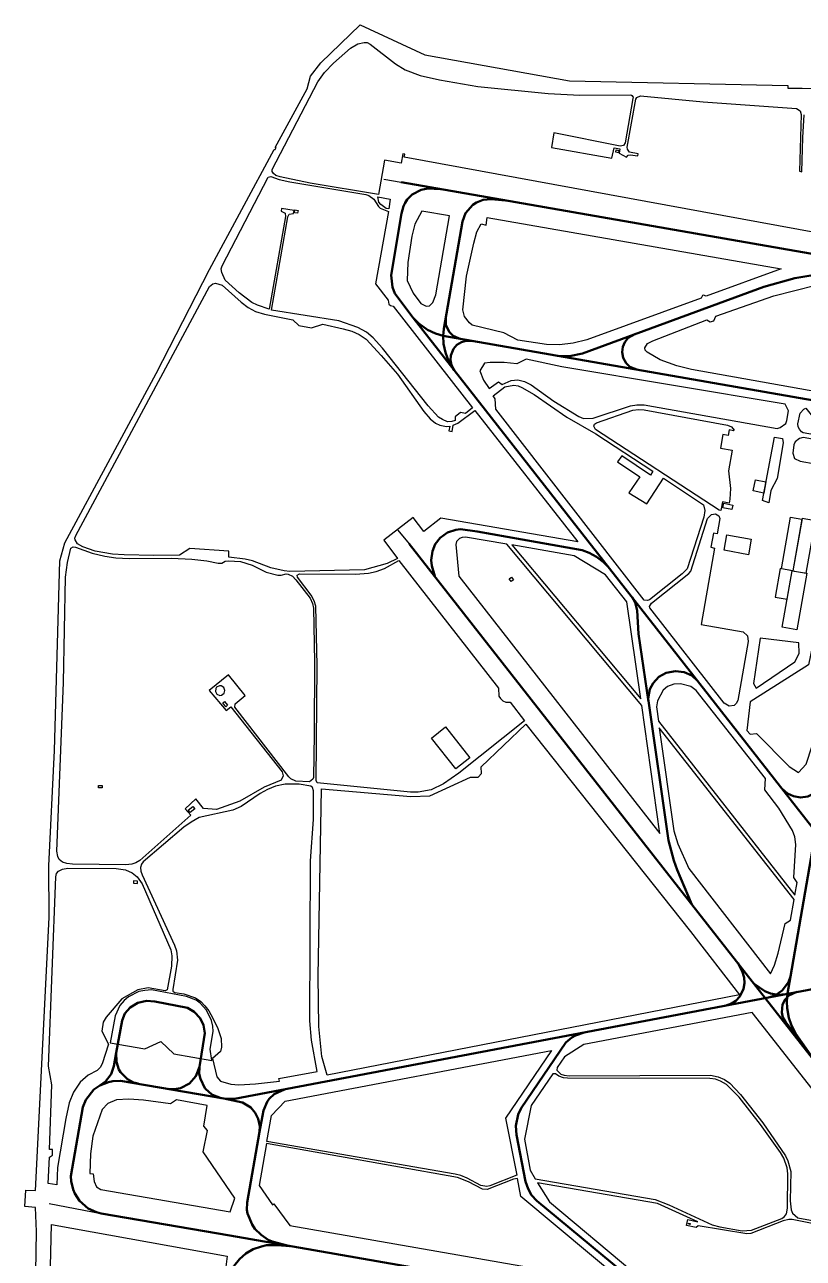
# Model space of a CAD drawing. Extents: x 0 to 3335, y -2153 to 0.
# Drawn here: x 0 to 814, y -1290 to 0 of the extents above; entities that cross this region are included whole.
import ezdxf

# ---------------------------------------------------------------- set-up
doc = ezdxf.new("R2010")
doc.units = 0
for name, color, linetype, lineweight in [('Apron', 6, 'Continuous', 25), ('Building', 7, 'Continuous', 25), ('Grass', 3, 'Continuous', 25), ('Runway', 2, 'Continuous', 50), ('Stopway', 30, 'Continuous', 25), ('Taxiway', 2, 'Continuous', 50), ('Unclassified', 1, 'Continuous', 25)]:
    doc.layers.add(name, color=color, linetype=linetype, lineweight=lineweight)

msp = doc.modelspace()

# ---------------------------------------------------------------- linework, layer by layer
at = {"layer": 'Apron'}
msp.add_lwpolyline([(89.4, -1064.3), (125.7, -1070.4), (142.4, -1062.9), (155.8, -1075.8), (195.5, -1082.7), (193.8, -1070.7), (197, -1052.3), (196.8, -1047), (195.4, -1040.8), (189.9, -1030), (183.5, -1022.9), (179.1, -1019.8), (169.1, -1015.8), (132.6, -1009), (125.6, -1009.4), (119.4, -1010.6), (108.6, -1016), (104, -1019.9), (99.4, -1025.3), (94.6, -1036.2), (89.4, -1064.3)], close=True, dxfattribs=at)
at = {"layer": 'Building'}
for points in [[(618.2, -130.9), (620.9, -131.4), (620.5, -133.8), (617.8, -133.3), (618.2, -130.9)], [(285.8, -194.3), (285.3, -197.1), (282, -196.6), (282.5, -193.7), (285.8, -194.3)], [(763.8, -475.8), (774.7, -477.9), (772.4, -489.6), (761.5, -487.4), (763.8, -475.8)], [(730.6, -500.1), (740.2, -502.1), (739.2, -506.8), (729.7, -504.9), (730.6, -500.1)], [(800.3, -514.7), (812.3, -516.9), (803, -570.9), (790.9, -568.8), (800.3, -514.7)], [(812.5, -516.2), (803, -570.9), (816.9, -573.3), (826.6, -518.7), (812.5, -516.2)], [(733.8, -533.3), (759.4, -537.9), (756.5, -554), (730.9, -549.4), (733.8, -533.3)], [(802.2, -570.8), (789.5, -568.5), (784.3, -598.3), (797, -600.6), (802.2, -570.8)], [(802.2, -570.8), (817.5, -573.4), (807.1, -632.5), (791.8, -629.7), (802.2, -570.8)], [(203.6, -691), (200.6, -692.5), (199.7, -693.8), (199.3, -697.1), (201, -699.9), (204.1, -701.1), (205.7, -700.8), (208.4, -698.9), (209.3, -695.8), (208.1, -692.7), (205.2, -691.1), (203.6, -691)], [(212.1, -711.4), (210.2, -712.9), (207.1, -708.9), (209, -707.5), (212.1, -711.4)], [(81, -795.2), (81, -797.8), (77.1, -797.6), (77.1, -795.1), (81, -795.2)], [(177.7, -819.7), (172.9, -823.6), (170.8, -821.1), (175.6, -817.1), (177.7, -819.7)], [(113.7, -895), (113.6, -897.5), (117.8, -897.7), (117.9, -895.2), (113.7, -895)], [(693.9, -1252.6), (695.7, -1253), (695.5, -1254), (693.7, -1253.6), (693.9, -1252.6)]]:
    msp.add_lwpolyline(points, close=True, dxfattribs=at)
at = {"layer": 'Grass'}
for points in [[(1002.5, -249.5), (396.7, -138.6), (397.2, -135.2), (395.4, -134.9), (393.6, -144.7), (376.1, -141.7), (369.8, -177.5), (298.4, -165.5), (267, -159.2), (262.5, -157.6), (259.9, -155.6), (258.6, -153.6), (258.6, -151.5), (306.5, -59.9), (313.2, -50.1), (322.6, -40.3), (340.7, -24.6), (348.3, -19.9), (354.7, -18.5), (357.9, -18.8), (361, -20.4), (387.5, -40.9), (397.6, -47.1), (413.2, -53), (433.5, -57.6), (473.6, -64.5), (547.2, -71.9), (580.2, -73.8), (633.4, -73.2), (634.6, -73.9), (635.9, -75.9), (635.7, -77.1), (627.7, -123.6), (625.9, -126.2), (622.4, -127), (553, -113.2), (550.5, -128.4), (613.7, -139.6), (616, -128.7), (622, -129.7), (621.3, -134.2), (629, -138.5), (630.6, -136.5), (632.7, -135.9), (640.9, -137.2), (641.2, -135), (632.3, -133.2), (629.9, -130.3), (629.7, -128.1), (638.8, -77.7), (639.7, -76), (643.7, -74.4), (709, -80.8), (806.5, -87.6), (810.4, -89.9), (811.7, -93.9), (809.7, -153.2), (812.3, -153.8), (813.3, -117.8), (814.8, -94.3)], [(874.5, -392.2), (696.8, -360.5), (681.5, -356.5), (664.1, -350.4), (650.6, -342.4), (648.6, -340.4), (648.2, -337.8), (651.1, -333.3), (656.4, -330.4), (712.8, -308.5), (716.6, -310.7), (720.3, -309.4), (722.3, -304.8), (782.9, -283.3), (826.9, -272.4)], [(1029, -1374.3), (760.3, -1032.4), (584.5, -1065.9), (564.2, -1079), (556.4, -1090.2), (556.2, -1092.9), (560.2, -1096.9), (563.9, -1098.2), (569.2, -1098.9), (716.9, -1098.2), (724.7, -1099.9), (731.4, -1102.6), (737, -1106.5), (748.1, -1118.4), (771.4, -1148), (795.3, -1182.2), (797.6, -1187.6), (800.6, -1198.6), (799.9, -1229.4), (801.1, -1238.9), (802.6, -1242.2), (808.2, -1247.3), (855.5, -1255.9)], [(837, -1255.9), (802.1, -1249), (798.6, -1248.9), (792.7, -1250.3), (792.7, -1250.3), (759.1, -1263.4), (754.9, -1263.9), (703.9, -1255.6), (701.8, -1257.3), (691.8, -1255.3), (693, -1248.8), (703.6, -1251.3), (661.3, -1232.1), (536, -1210.6), (548.4, -1230.3), (636.8, -1304.4)], [(27, -1297.8), (28, -1254.3), (211.5, -1287.3), (211.5, -1287.3), (209.5, -1303.8)]]:
    msp.add_lwpolyline(points, dxfattribs=at)
for points in [[(468.1, -400.4), (460.6, -406.3), (455.5, -405.5), (449.9, -409.9), (450.1, -413.8), (446.3, -414.9), (441.9, -415), (436.6, -412.8), (432.5, -410.1), (421.6, -398.5), (374.1, -338.2), (364.1, -327.5), (357.1, -321.4), (348.3, -316.6), (328.4, -309.6), (258.1, -298.3), (274.9, -200.7), (276.5, -198.2), (281.1, -197.3), (281.8, -194.1), (268.4, -192), (268, -194.8), (272.1, -197), (272.5, -200.5), (255.6, -297.5), (243.2, -293.3), (237.5, -290.5), (224.3, -280.3), (209.5, -266.9), (206, -259), (205.5, -255.2), (206.3, -252.1), (254.4, -159.5), (257.3, -158.8), (265.9, -161.9), (277.3, -164.4), (356.6, -177.6), (359.6, -178.6), (365, -182.5), (369.9, -190.2), (371.6, -191.8), (380.2, -195.4), (366.8, -271), (380, -287.8), (380.6, -292.3), (382.3, -293.7), (385, -294.2), (468.1, -400.4)], [(369.2, -180.1), (381.9, -182.4), (380.6, -192.6), (377.8, -192), (372.1, -188.1), (370.2, -185.5), (369.2, -180.1)], [(444.1, -199.8), (415.2, -194.8), (407.7, -208.6), (404.6, -220.9), (400.6, -248.5), (399.6, -267.4), (406, -280.8), (414.2, -291.5), (419.5, -294.4), (423.1, -293.8), (426.7, -290.5), (429.6, -282.5), (444.1, -199.8)], [(790.6, -255.1), (712.4, -283.8), (709.6, -282.7), (708.3, -283.2), (706.9, -285.8), (587.4, -329.6), (573.2, -332.8), (558.8, -334.8), (545.3, -334.3), (515.5, -329.9), (500.9, -322.1), (467.7, -314), (464.8, -311.6), (459.8, -305), (458, -298.1), (461.6, -262.8), (469.4, -228.5), (472.5, -216.6), (477, -208.3), (482.2, -209.5), (483.4, -201.6), (790.6, -255.1)], [(55.2, -542.8), (52.7, -538.5), (52.4, -536.6), (53.3, -534), (193.3, -273.8), (196.7, -270.9), (199.5, -270.1), (206.4, -272.2), (226.1, -290.1), (233.6, -295.7), (241.4, -299.8), (250.6, -302.7), (280.4, -308.6), (286.6, -314.5), (299.7, -316.8), (311.5, -313.2), (333, -317.8), (342, -320.5), (349.5, -324), (356.9, -328.8), (372.7, -345.8), (389.5, -365.4), (417.2, -404.2), (423.9, -412.1), (429.4, -416.5), (434, -418.5), (440.7, -420), (444.4, -419.5), (443.2, -424.5), (446.7, -425.1), (448, -418.7), (452.6, -416.7), (470.5, -403.3), (578.3, -540.7), (435.1, -515.9), (417.3, -529.9), (405.9, -515), (375.3, -538.8), (389.7, -558.1), (379, -563.1), (355, -569.8), (277.1, -571.6), (271.2, -570.9), (257.4, -567.6), (238, -560.5), (230.5, -558.7), (213.3, -556.7), (213.3, -550.5), (172.7, -547.6), (161.7, -554.4), (135, -554.9), (103.9, -554.2), (91.9, -553.6), (73.8, -550.4), (60.7, -545.8), (55.2, -542.8)], [(485.3, -380.4), (495.2, -373.3), (499.1, -376), (508.3, -371.9), (515.5, -371.2), (522.3, -372.9), (529.4, -376.6), (552.9, -393.6), (579.1, -409.7), (584, -411.7), (594.1, -411.3), (633.1, -398.4), (639.9, -397.4), (647.3, -397.5), (786.4, -422), (789.6, -421.2), (795.4, -416.9), (796.6, -413.9), (798.4, -403.7), (794.8, -396.6), (561.5, -357.8), (524.2, -349.7), (514.4, -354.5), (501.2, -353), (486.6, -353), (480.7, -353.8), (475.8, -361.8), (479.5, -371.6), (485.3, -380.4)], [(709.7, -514.8), (692.3, -568.9), (687.3, -574.1), (653.2, -601.1), (650.9, -602), (647.5, -601.7), (492.4, -402), (491.9, -391), (489.7, -387.9), (501.9, -378.5), (511.3, -376.9), (515.8, -377.5), (519.7, -379.1), (532.6, -386.7), (566.8, -410.2), (597, -427.7), (656.6, -466.7), (654, -470.8), (624.2, -450.6), (619.6, -457), (642.8, -472.5), (631.5, -489.2), (650.3, -501), (667.7, -473.9), (709.6, -501.8), (711, -507.7), (709.7, -514.8)], [(725.8, -507.3), (596.5, -423.3), (595, -419.7), (595.7, -417.6), (597.7, -416.3), (635.5, -403), (641.4, -402.2), (647.4, -402.7), (734.6, -418.5), (738.9, -420.5), (741.4, -423.8), (740.9, -424.4), (736.2, -423.6), (735.2, -429.4), (729.8, -428.5), (727.3, -442.7), (739.4, -444.9), (735.5, -466.3), (737.7, -484.7), (737.1, -496.1), (736.2, -500.1), (729.3, -498.8), (727.5, -507.7), (725.8, -507.3)], [(813.8, -426.8), (811.9, -425.7), (809.7, -422.9), (808.4, -420.2), (808.1, -417.2), (810.4, -406.1), (814.2, -401.9), (816.5, -400.7), (823.3, -409.6), (852.3, -416.6), (860.4, -419.6), (868.6, -423.7), (872.1, -425.9), (873.7, -428.4), (875, -431.7), (875.2, -434.8), (874.5, -437.6), (813.8, -426.8)], [(783.8, -431.1), (792.1, -432.4), (792.6, -437), (786.3, -474.2), (779.9, -486.8), (777.8, -499.8), (771.2, -497.5), (783.8, -431.1)], [(847.9, -528.1), (850.1, -529.6), (862.3, -531.6), (866.1, -530.4), (872.5, -488.9), (870.9, -488.6), (874.9, -457.8), (875.5, -444), (873.8, -442.2), (813.8, -431.5), (809.8, -432.4), (805.2, -436.2), (803.8, -439.3), (802.9, -448), (804.7, -453.6), (810.5, -456.3), (841.9, -462), (845.8, -464.2), (849.3, -468.2), (851.1, -471.7), (852, -476.9), (844.3, -522), (847.9, -528.1)], [(707, -627), (751.1, -634.8), (755.5, -638.7), (756.1, -644.6), (745.2, -706.4), (743.6, -709.7), (741.4, -711.7), (736.3, -712.5), (731.2, -709.3), (653.4, -609.6), (653, -608.2), (655, -604.8), (694, -573.8), (696.1, -571.3), (713.6, -516.3), (717.8, -512), (722, -511.4), (725.5, -513.5), (726.5, -516.2), (723.7, -532.2), (719.8, -531.6), (717, -546.3), (721.1, -547.2), (707, -627)], [(504, -542.9), (460.7, -535.8), (457.1, -535.9), (454.5, -537.1), (451.4, -540.1), (450.6, -543.3), (453.7, -576.6), (664, -845.5), (645.1, -711.6), (504, -542.9)], [(268.2, -575.4), (273.4, -574), (275.5, -574.3), (279.8, -576.6), (283.5, -580.3), (298.3, -599.5), (300.7, -604.9), (301.8, -609.9), (302.8, -666.1), (302.6, -741.5), (301.8, -786.9), (301.1, -788.7), (297.8, -791.6), (283.5, -790.6), (278, -788.3), (276, -786.3), (219.8, -713.4), (219.9, -709.9), (230.3, -701.2), (212.9, -679.7), (192.9, -695.9), (210.7, -717), (215.6, -713.2), (269.1, -781.1), (270, -785), (268.2, -789.7), (250.3, -797.1), (224.8, -811.5), (200.5, -820.3), (187, -819.3), (179, -809.3), (167.7, -819.6), (173.5, -826.3), (120.4, -873.6), (116.3, -876), (111.9, -877.4), (105.7, -878.1), (50, -877.5), (44.1, -876.9), (39.5, -875.3), (36, -872.5), (34.7, -869.6), (33.7, -863.9), (40.5, -687.7), (42.7, -577.6), (44.6, -562.2), (48.2, -547.3), (50.8, -545.7), (53, -546), (70.5, -552.5), (83.7, -555.7), (95.3, -557.4), (109.2, -558), (153.3, -557.7), (174.8, -558.8), (190.5, -560.4), (202.4, -563), (206, -562.7), (209.4, -560.7), (213, -560.3), (225.4, -561), (237.7, -564.8), (252.5, -572.4), (264.5, -575.4), (268.2, -575.4)], [(643.9, -704.8), (629.5, -603.3), (606.9, -575), (574.4, -555.2), (509, -543.7), (643.9, -704.8)], [(522.4, -727.8), (453.9, -782.4), (437.9, -793.6), (424.7, -799.7), (411.3, -802.2), (403.2, -802.3), (305.8, -792.5), (304.5, -790.2), (305.6, -670), (304.4, -607.7), (302.6, -602.3), (299.5, -596.4), (285, -577.6), (284.7, -575.3), (287.2, -574), (345.9, -574.4), (359.2, -573.2), (367.2, -571.6), (376.1, -568.5), (390.9, -560.2), (495.3, -693.5), (495.7, -702), (497.3, -704.4), (499.6, -706.8), (503, -708.3), (507.5, -708.3), (522.4, -727.8)], [(825.9, -637), (819.3, -669.2), (758.2, -707.8), (754.7, -737.7), (758.2, -741.6), (764.9, -740.8), (799.1, -775.4), (808.8, -781.7), (816.6, -773.1), (834.9, -717.5), (850.1, -650.2), (843.8, -645.9), (845, -637.7), (825.9, -637)], [(768.7, -641.2), (761.7, -688.7), (764.5, -693.4), (804.9, -666.1), (809.6, -657.2), (809.2, -646.3), (768.7, -641.2)], [(773.4, -799.8), (774.3, -787.9), (701.8, -696.1), (696.1, -691.7), (685.5, -688.9), (678.4, -689.2), (671.7, -691.7), (667.2, -695.7), (661.5, -706.9), (660.2, -713.2), (662.3, -727.9), (804.9, -909.8), (807.2, -896.5), (803.8, -891.3), (805.8, -856.8), (805, -849), (802.5, -842.2), (788.2, -819.1), (773.4, -799.8)], [(747.1, -1014.2), (316.1, -1098.2), (310.6, -1078.7), (307.6, -1047.2), (306.6, -994.7), (310.1, -798.7), (403.6, -806.7), (423.6, -806.2), (466.1, -786.7), (474.1, -786.7), (477.6, -782.7), (477.1, -775.7), (523.9, -731.3), (695.8, -947.9), (747.1, -1014.2)], [(663.2, -734.9), (678.5, -842.5), (682.6, -856.3), (694, -882.2), (779.6, -992), (783.7, -983), (787.4, -970.5), (794.9, -939.6), (800.5, -936.2), (804.2, -914.3), (663.2, -734.9)], [(154.7, -1008.4), (155, -1010.4), (156.8, -1011.7), (166.3, -1013.2), (178.5, -1017.2), (184.1, -1021.2), (188.4, -1025.6), (192.4, -1030.8), (196.7, -1038.4), (201.9, -1049.3), (205.2, -1059.6), (205.6, -1068.8), (204.7, -1073.3), (196.3, -1080.6), (200.8, -1099.7), (204.6, -1104.3), (215.5, -1107.4), (223.7, -1108.1), (241.3, -1107.2), (266.2, -1104.3), (265.7, -1101.7), (305.8, -1094.1), (299.9, -1061.3), (298.1, -1041.1), (298.9, -873.9), (301.8, -830.7), (301.8, -800.8), (300.9, -797.4), (299, -795.8), (287, -794), (272.3, -793.9), (262.3, -795.8), (253.8, -799.3), (246.2, -803.6), (226.1, -817.1), (217.4, -820.9), (182.5, -828.8), (173.9, -833.6), (166.5, -838.9), (124, -875), (122.2, -877.4), (121.2, -880.9), (121.4, -884.8), (122.9, -888.8), (156.5, -962.1), (158.6, -968), (159.7, -977.8), (154.7, -1008.4)], [(33.7, -1212.8), (24.7, -1211.4), (25.9, -1183.6), (29.1, -1181.6), (29.2, -1175.9), (26.1, -1175.7), (28.4, -1108.2), (24.8, -1088.7), (32.7, -890.6), (33.4, -887.3), (35.5, -884.8), (39.7, -882.8), (45.1, -881.7), (95.7, -881.9), (105.4, -883.5), (112.2, -886.4), (117.5, -890.9), (122.9, -898.2), (152.9, -967.1), (153.7, -973.3), (153.6, -984.1), (148.9, -1008.8), (146.7, -1009.9), (129.2, -1006.6), (118.2, -1008.7), (101.5, -1018.2), (85.1, -1037.3), (82.2, -1042.7), (80.8, -1051.9), (87.5, -1065.5), (81.1, -1086.3), (78.9, -1090.2), (75.9, -1093), (66.4, -1098.1), (58.1, -1105.5), (51.2, -1115.9), (46.5, -1127.1), (42.9, -1143.3), (34.4, -1194.7), (33.7, -1212.8)], [(253.1, -1167.3), (258, -1140.1), (272.4, -1125.2), (550.6, -1072.4), (502.6, -1143), (514.5, -1202.7), (486.2, -1213.6), (482.9, -1214.4), (476.8, -1213.4), (462.4, -1205.7), (456, -1203), (449.9, -1201.6), (253.1, -1167.3)], [(791.4, -1247.7), (794.2, -1245.8), (796.2, -1242.9), (797.3, -1236.9), (797.7, -1201.3), (796.9, -1194.9), (793.5, -1184.7), (790, -1178.8), (769, -1149.6), (746.7, -1121.1), (733.6, -1107.7), (727.3, -1104.3), (722.1, -1102.4), (716.1, -1101.6), (567.3, -1101.3), (563, -1101), (558.4, -1099.2), (554.7, -1096.7), (551.9, -1096.8), (529.4, -1129.7), (522.4, -1165.1), (528.4, -1197.3), (533.4, -1206.3), (659, -1228.1), (673.3, -1233.6), (718.5, -1254.4), (726.6, -1256.7), (749.8, -1260.7), (759.7, -1260.2), (791.4, -1247.7)], [(158.6, -1123.9), (152.5, -1128), (124.2, -1124.2), (109, -1123.1), (95.8, -1124), (86.8, -1127.5), (81, -1133.8), (71.4, -1161.9), (68.9, -1180.4), (68.2, -1200.7), (71.6, -1201.1), (72.6, -1209.1), (74.9, -1214.7), (79.7, -1217.7), (214.9, -1240.9), (219.7, -1226.7), (186.5, -1178.1), (191.1, -1155.9), (187.3, -1151.5), (190.8, -1129.7), (158.6, -1123.9)], [(252.7, -1169.6), (245, -1213.4), (259.1, -1233.6), (260.5, -1232.7), (277, -1255.3), (628.4, -1316.6), (518.7, -1224.9), (514.9, -1206.1), (510.8, -1206.6), (483.2, -1217.7), (478.5, -1217.3), (463.8, -1209.4), (452.5, -1204.9), (252.7, -1169.6)]]:
    msp.add_lwpolyline(points, close=True, dxfattribs=at)
at = {"layer": 'Runway'}
for points in [[(393.4, -164.6), (2163.2, -473.3)], [(1280.4, -1663.8), (401.9, -542.6)], [(80.1, -1242.7), (214.4, -1265.8)], [(2289.3, -1627.9), (214.4, -1265.8)]]:
    msp.add_lwpolyline(points, dxfattribs=at)
at = {"layer": 'Stopway'}
for points in [[(375.5, -161.4), (393.4, -164.6)], [(390.1, -528.3), (401.9, -542.6)], [(25.5, -1232.2), (80.1, -1242.7)]]:
    msp.add_lwpolyline(points, dxfattribs=at)
at = {"layer": 'Taxiway'}
for points in [[(437.4, -325.3), (429.2, -322.8), (420.9, -318.9), (411.8, -312.3), (406.1, -306.5), (386.9, -281.1), (384.4, -274.5), (383.1, -261.8), (394, -197.5), (396, -189.6), (397.6, -186.2), (399.7, -182.9), (405, -177.4), (414.5, -172.5), (421.5, -171.4), (434.4, -171.8)], [(437.4, -325.3), (438.2, -317.8), (457.5, -205.7), (460.6, -197.1), (468.3, -188.3), (472.1, -185.8), (479.1, -183.1), (487.4, -182.4), (502.7, -183.7)], [(939.7, -260.2), (899.9, -256.9), (878.5, -256.3), (842.2, -258.7), (804.9, -264.9), (772.7, -273.9), (583.1, -343.6), (569.3, -346.4), (556.6, -346.1)], [(448.8, -361.1), (406.1, -306.5)], [(456, -328.6), (447.7, -325.3), (443.8, -321.2), (440.3, -313.9), (440.1, -306.2)], [(437.4, -325.3), (437.9, -333.7), (439.7, -342.6), (443.4, -352.3), (448.8, -361.1), (1330.1, -1486.1)], [(2278.6, -646.5), (437.4, -325.3)], [(448.8, -361.1), (446.1, -355.9), (444.9, -350.7), (445.3, -345.7), (448.3, -338.7), (451.8, -334.8), (456.7, -331.8), (461.4, -330.4), (468.2, -330.7)], [(639.7, -360.6), (632.6, -357.6), (628.7, -353.8), (625.5, -348.1), (624.5, -342.4), (625.1, -336.9), (627.3, -331.7), (630.7, -327.4), (637.6, -323.6)], [(778.8, -1016.6), (784.7, -1014.6), (791.7, -1009.7), (798.2, -1001), (800.3, -994.9), (897.6, -433.8)], [(610.5, -567.4), (605, -561.9), (597.6, -556.2), (590.1, -552.2), (582.6, -549.3), (472.9, -529.9), (455.5, -527.5), (450.5, -527.9), (442, -530.7), (434.2, -536.4), (429, -543), (426.1, -550.3), (424.9, -559.8), (425.6, -565.6), (428.6, -576.4)], [(651.9, -707.8), (641.7, -636.6), (640.3, -612.2), (638.2, -604), (634.9, -598.5)], [(697.4, -919.5), (682.1, -883.3), (678.6, -873.8), (672.9, -852.9), (651.8, -704.3), (653.5, -694.6), (656.9, -688.2), (662.9, -681.7), (670.3, -677.6), (680.1, -675.6), (689.4, -676.8), (697.2, -680.4), (703.3, -686)], [(791.7, -798.7), (797.3, -803.5), (803.7, -806.5), (810.7, -807.7), (818.5, -806.7), (824.9, -803.7), (830, -799.4), (834, -793.7), (836.1, -787.7)], [(1077, -961.9), (1068.3, -961.7), (1050.9, -964.8), (219.4, -1122.8), (208.2, -1122.6), (100.1, -1103.9), (92.1, -1104.2), (87.6, -1105.2), (78.7, -1108.8), (72.4, -1113.2)], [(732, -1025.5), (738.6, -1023.2), (743.1, -1020.2), (747.4, -1015.7), (751.2, -1007.9), (752.3, -1002), (752, -996), (749.9, -989.3), (745.2, -980.6)], [(762.4, -1002.5), (773.5, -1010.3), (779.5, -1012.8), (787.5, -1014.1), (794.8, -1013.5)], [(800.3, -994.9), (797.3, -1012.6), (796.5, -1021), (796.8, -1028.1), (798.6, -1038.1), (801.5, -1046.2), (805.9, -1054.9), (828.3, -1086.6)], [(806.9, -1011.1), (798.6, -1014.9), (794.7, -1019.1), (792.1, -1024.3), (791.3, -1032.7), (792.5, -1037.6), (795.2, -1042.2), (811.1, -1062.8)], [(182.7, -1089.2), (188.3, -1054.2), (187, -1045.7), (183.4, -1038.3), (177.1, -1031.7), (170.2, -1027.6), (136.1, -1021.1), (127.3, -1020.5), (118.3, -1022.5), (110.3, -1027.4), (104.8, -1033.7), (101.8, -1040.8), (95.5, -1074.8)], [(728.4, -1355.5), (701.4, -1348.6), (681.9, -1341.5), (663.5, -1332.6), (648.8, -1323.5), (535.4, -1229.3), (529.8, -1223.4), (526.1, -1217), (523.3, -1209.3), (514, -1160.4), (513.2, -1151), (515.6, -1139.2), (518.8, -1132.4), (565.7, -1064), (572, -1058.8), (575.8, -1056.6), (584.8, -1053.4)], [(78.7, -1108.8), (84.6, -1104.6), (90.4, -1096.9), (93.2, -1088.6), (95.5, -1074.8)], [(118.6, -1106.9), (113.8, -1105.6), (107.5, -1102.2), (100.3, -1094.8), (98.5, -1092), (95.8, -1084.2), (95.5, -1074.8)], [(150.3, -1112.5), (155.8, -1112.7), (163, -1111.6), (172.3, -1106.7), (178.9, -1099.1), (182.7, -1089.2)], [(205.4, -1122), (196.3, -1118.5), (193, -1116.3), (188.4, -1111.5), (183.6, -1102), (182.4, -1096.6), (182.7, -1089.2)], [(72.4, -1113.2), (63.9, -1123.9), (60.8, -1131.6), (48.3, -1203.7), (48.6, -1209), (50.6, -1217.5), (52.4, -1221.9), (57.3, -1229.4), (66.4, -1237.3), (75, -1241.4), (80.1, -1242.7)], [(245.5, -1157.3), (249.5, -1135.1), (253.3, -1125.9), (255.5, -1122.7), (260.7, -1117.9), (271.6, -1113)], [(208.2, -1122.6), (227.6, -1126.5), (236.3, -1132), (241, -1137.3), (244.2, -1143.7), (245.9, -1151.4), (245.5, -1157.3)], [(277.3, -1276.8), (258.5, -1271.9), (254.5, -1270.1), (247.1, -1265.1), (240.7, -1258.7), (237.6, -1254.2), (232.9, -1242.7), (232.2, -1238.7), (232.7, -1231.3), (245.5, -1157.3)], [(1671.9, -1659.6), (1664.5, -1657.6), (221.6, -1405.7), (215.4, -1402.9), (208.1, -1396.7), (204.5, -1391.3), (201.5, -1382), (201.6, -1374.8), (210.1, -1324.4), (212.7, -1311), (214.4, -1305.7), (218.7, -1297.6), (224.4, -1290.3), (231.1, -1284.6), (238.9, -1280), (247.4, -1277), (252.8, -1275.9), (264.2, -1275.8), (277.3, -1276.8)]]:
    msp.add_lwpolyline(points, dxfattribs=at)
at = {"layer": 'Unclassified'}
for points in [[(10.9, -1346.2), (12.2, -1261.6), (11.3, -1236.2), (0, -1235.4), (1.2, -1218.1), (11.2, -1218.6), (25.7, -933.3), (25.3, -879.3), (31.3, -758.6), (36.9, -560.3), (42, -541.7), (137.3, -364.6), (193.1, -256), (260.7, -130.5), (261.7, -130.6), (262.8, -128.5), (261.7, -128.3), (295.3, -67.1), (298.7, -53.8), (309.7, -39.8), (350.7, 0), (418.3, -31.6), (569.5, -58.8), (797.7, -63.7), (797.7, -66.3), (812.5, -66.5)], [(10.9, -1346.2), (12.2, -1261.6), (11.3, -1236.2), (0, -1235.4), (1.2, -1218.1), (11.2, -1218.6), (25.7, -933.3), (25.3, -879.3), (31.3, -758.6), (36.9, -560.3), (42, -541.7), (137.3, -364.6), (193.1, -256), (260.7, -130.5), (261.7, -130.6), (262.8, -128.5), (261.7, -128.3), (295.3, -67.1), (298.7, -53.8), (309.7, -39.8), (350.7, 0), (418.3, -31.6), (569.5, -58.8), (797.7, -63.7), (797.7, -66.3), (812.5, -66.5)], [(1002.5, -249.5), (396.7, -138.6), (397.2, -135.2), (395.4, -134.9), (393.6, -144.7), (376.1, -141.7), (369.8, -177.5), (298.4, -165.5), (267, -159.2), (262.5, -157.6), (259.9, -155.6), (258.6, -153.6), (258.6, -151.5), (306.5, -59.9), (313.2, -50.1), (322.6, -40.3), (340.7, -24.6), (348.3, -19.9), (354.7, -18.5), (357.9, -18.8), (361, -20.4), (387.5, -40.9), (397.6, -47.1), (413.2, -53), (433.5, -57.6), (473.6, -64.5), (547.2, -71.9), (580.2, -73.8), (633.4, -73.2), (634.6, -73.9), (635.9, -75.9), (635.7, -77.1), (627.7, -123.6), (625.9, -126.2), (622.4, -127), (553, -113.2), (550.5, -128.4), (613.7, -139.6), (616, -128.7), (622, -129.7), (621.3, -134.2), (629, -138.5), (630.6, -136.5), (632.7, -135.9), (640.9, -137.2), (641.2, -135), (632.3, -133.2), (629.9, -130.3), (629.7, -128.1), (638.8, -77.7), (639.7, -76), (643.7, -74.4), (709, -80.8), (806.5, -87.6), (810.4, -89.9), (811.7, -93.9), (809.7, -153.2), (812.3, -153.8), (813.3, -117.8), (814.8, -94.3)], [(812.5, -66.5), (829.2, -66.6), (1606.5, -202.3), (1608.8, -205.3), (1774, -234.3), (1869.5, -250.1), (2145.6, -298.9)], [(812.5, -66.5), (829.2, -66.6), (1606.5, -202.3), (1608.8, -205.3), (1774, -234.3), (1869.5, -250.1), (2145.6, -298.9)], [(55.2, -542.8), (52.7, -538.5), (52.4, -536.6), (53.3, -534), (193.3, -273.8), (196.7, -270.9), (199.5, -270.1), (206.4, -272.2), (226.1, -290.1), (233.6, -295.7), (241.4, -299.8), (250.6, -302.7), (280.4, -308.6), (286.6, -314.5), (299.7, -316.8), (311.5, -313.2), (333, -317.8), (342, -320.5), (349.5, -324), (356.9, -328.8), (372.7, -345.8), (389.5, -365.4), (417.2, -404.2), (423.9, -412.1), (429.4, -416.5), (434, -418.5), (440.7, -420), (444.4, -419.5), (443.2, -424.5), (446.7, -425.1), (448, -418.7), (452.6, -416.7), (470.5, -403.3), (578.3, -540.7), (435.1, -515.9), (417.3, -529.9), (405.9, -515), (375.3, -538.8), (389.7, -558.1), (379, -563.1), (355, -569.8), (277.1, -571.6), (271.2, -570.9), (257.4, -567.6), (238, -560.5), (230.5, -558.7), (213.3, -556.7), (213.3, -550.5), (172.7, -547.6), (161.7, -554.4), (135, -554.9), (103.9, -554.2), (91.9, -553.6), (73.8, -550.4), (60.7, -545.8), (55.2, -542.8)], [(709.7, -514.8), (692.3, -568.9), (687.3, -574.1), (653.2, -601.1), (650.9, -602), (647.5, -601.7), (492.4, -402), (491.9, -391), (489.7, -387.9), (501.9, -378.5), (511.3, -376.9), (515.8, -377.5), (519.7, -379.1), (532.6, -386.7), (566.8, -410.2), (597, -427.7), (656.6, -466.7), (654, -470.8), (624.2, -450.6), (619.6, -457), (642.8, -472.5), (631.5, -489.2), (650.3, -501), (667.7, -473.9), (709.6, -501.8), (711, -507.7), (709.7, -514.8)], [(707, -627), (751.1, -634.8), (755.5, -638.7), (756.1, -644.6), (745.2, -706.4), (743.6, -709.7), (741.4, -711.7), (736.3, -712.5), (731.2, -709.3), (653.4, -609.6), (653, -608.2), (655, -604.8), (694, -573.8), (696.1, -571.3), (713.6, -516.3), (717.8, -512), (722, -511.4), (725.5, -513.5), (726.5, -516.2), (723.7, -532.2), (719.8, -531.6), (717, -546.3), (721.1, -547.2), (707, -627)], [(504, -542.9), (460.7, -535.8), (457.1, -535.9), (454.5, -537.1), (451.4, -540.1), (450.6, -543.3), (453.7, -576.6), (664, -845.5), (645.1, -711.6), (504, -542.9)], [(268.2, -575.4), (273.4, -574), (275.5, -574.3), (279.8, -576.6), (283.5, -580.3), (298.3, -599.5), (300.7, -604.9), (301.8, -609.9), (302.8, -666.1), (302.6, -741.5), (301.8, -786.9), (301.1, -788.7), (297.8, -791.6), (283.5, -790.6), (278, -788.3), (276, -786.3), (219.8, -713.4), (219.9, -709.9), (230.3, -701.2), (212.9, -679.7), (192.9, -695.9), (210.7, -717), (215.6, -713.2), (269.1, -781.1), (270, -785), (268.2, -789.7), (250.3, -797.1), (224.8, -811.5), (200.5, -820.3), (187, -819.3), (179, -809.3), (167.7, -819.6), (173.5, -826.3), (120.4, -873.6), (116.3, -876), (111.9, -877.4), (105.7, -878.1), (50, -877.5), (44.1, -876.9), (39.5, -875.3), (36, -872.5), (34.7, -869.6), (33.7, -863.9), (40.5, -687.7), (42.7, -577.6), (44.6, -562.2), (48.2, -547.3), (50.8, -545.7), (53, -546), (70.5, -552.5), (83.7, -555.7), (95.3, -557.4), (109.2, -558), (153.3, -557.7), (174.8, -558.8), (190.5, -560.4), (202.4, -563), (206, -562.7), (209.4, -560.7), (213, -560.3), (225.4, -561), (237.7, -564.8), (252.5, -572.4), (264.5, -575.4), (268.2, -575.4)], [(643.9, -704.8), (629.5, -603.3), (606.9, -575), (574.4, -555.2), (509, -543.7), (643.9, -704.8)], [(522.4, -727.8), (453.9, -782.4), (437.9, -793.6), (424.7, -799.7), (411.3, -802.2), (403.2, -802.3), (305.8, -792.5), (304.5, -790.2), (305.6, -670), (304.4, -607.7), (302.6, -602.3), (299.5, -596.4), (285, -577.6), (284.7, -575.3), (287.2, -574), (345.9, -574.4), (359.2, -573.2), (367.2, -571.6), (376.1, -568.5), (390.9, -560.2), (495.3, -693.5), (495.7, -702), (497.3, -704.4), (499.6, -706.8), (503, -708.3), (507.5, -708.3), (522.4, -727.8)], [(506.3, -579.4), (508.7, -577.5), (510.9, -580.3), (508.4, -582.1), (506.3, -579.4)], [(773.4, -799.8), (774.3, -787.9), (701.8, -696.1), (696.1, -691.7), (685.5, -688.9), (678.4, -689.2), (671.7, -691.7), (667.2, -695.7), (661.5, -706.9), (660.2, -713.2), (662.3, -727.9), (804.9, -909.8), (807.2, -896.5), (803.8, -891.3), (805.8, -856.8), (805, -849), (802.5, -842.2), (788.2, -819.1), (773.4, -799.8)], [(439.8, -734), (465.4, -766.3), (450.7, -778), (425.1, -745.7), (439.8, -734)], [(663.2, -734.9), (678.5, -842.5), (682.6, -856.3), (694, -882.2), (779.6, -992), (783.7, -983), (787.4, -970.5), (794.9, -939.6), (800.5, -936.2), (804.2, -914.3), (663.2, -734.9)], [(1029, -1374.3), (760.3, -1032.4), (584.5, -1065.9), (564.2, -1079), (556.4, -1090.2), (556.2, -1092.9), (560.2, -1096.9), (563.9, -1098.2), (569.2, -1098.9), (716.9, -1098.2), (724.7, -1099.9), (731.4, -1102.6), (737, -1106.5), (748.1, -1118.4), (771.4, -1148), (795.3, -1182.2), (797.6, -1187.6), (800.6, -1198.6), (799.9, -1229.4), (801.1, -1238.9), (802.6, -1242.2), (808.2, -1247.3), (855.5, -1255.9)], [(791.4, -1247.7), (794.2, -1245.8), (796.2, -1242.9), (797.3, -1236.9), (797.7, -1201.3), (796.9, -1194.9), (793.5, -1184.7), (790, -1178.8), (769, -1149.6), (746.7, -1121.1), (733.6, -1107.7), (727.3, -1104.3), (722.1, -1102.4), (716.1, -1101.6), (567.3, -1101.3), (563, -1101), (558.4, -1099.2), (554.7, -1096.7), (551.9, -1096.8), (529.4, -1129.7), (522.4, -1165.1), (528.4, -1197.3), (533.4, -1206.3), (659, -1228.1), (673.3, -1233.6), (718.5, -1254.4), (726.6, -1256.7), (749.8, -1260.7), (759.7, -1260.2), (791.4, -1247.7)], [(792.7, -1250.3), (759.1, -1263.4), (754.9, -1263.9), (703.9, -1255.6), (701.8, -1257.3), (691.8, -1255.3), (693, -1248.8), (703.6, -1251.3), (661.3, -1232.1), (536, -1210.6), (548.4, -1230.3), (636.8, -1304.4)], [(837, -1255.9), (802.1, -1249), (798.6, -1248.9), (792.7, -1250.3)]]:
    msp.add_lwpolyline(points, dxfattribs=at)

doc.saveas('drawing.dxf')
